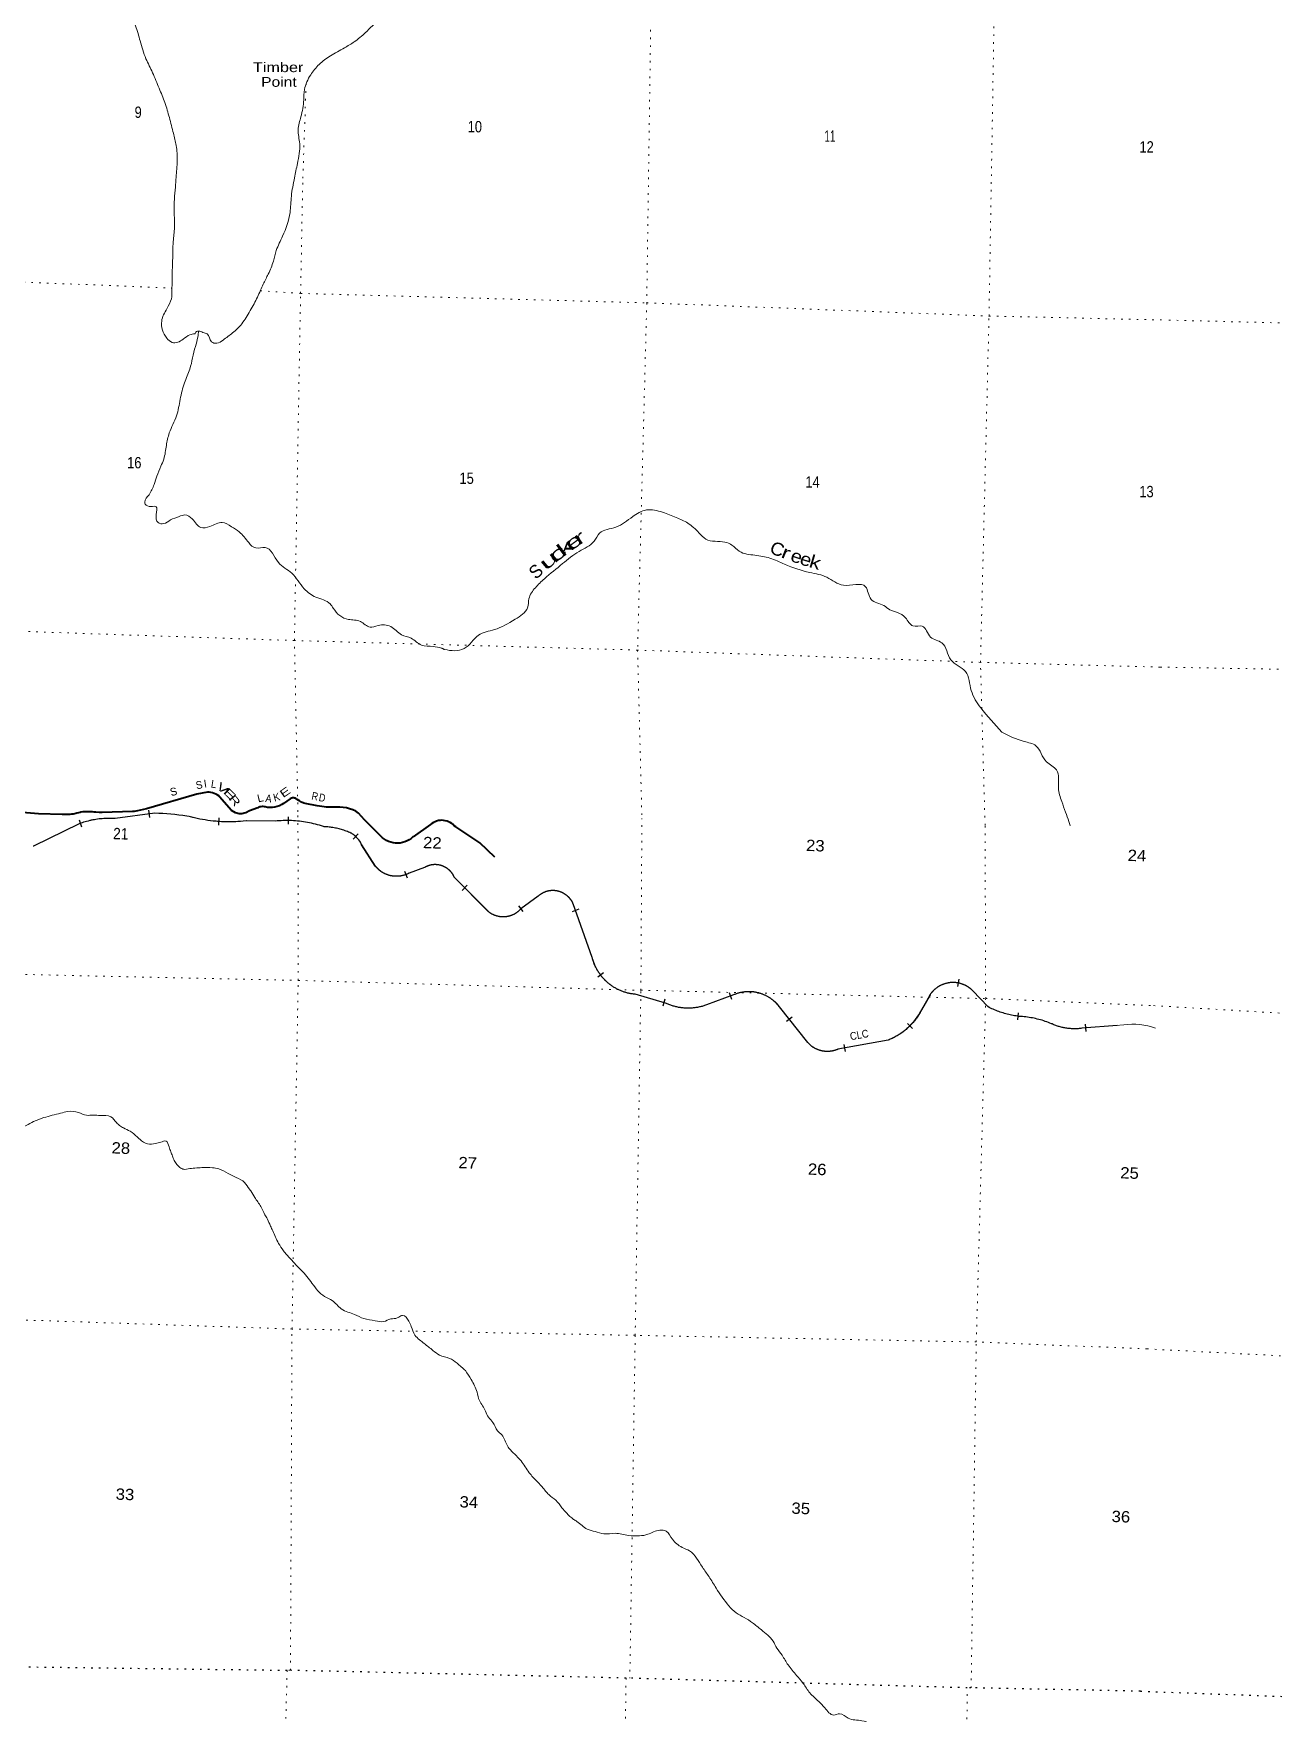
# Model space of a CAD drawing. Header units: feet. Extents: x -509309 to -252658, y -547785 to -360805.
# Drawn here: x -461226 to -442068, y -467175 to -441268 of the extents above; entities that cross this region are included whole.
import ezdxf

# ---------------------------------------------------------------- set-up
doc = ezdxf.new("R2010")
doc.units = ezdxf.units.FT
doc.header["$LTSCALE"] = 80
doc.linetypes.add('DOTTED', pattern=[1.5, 0.3, -1.2])
for name, color, linetype, lineweight in [('26', 7, 'Continuous', 40), ('27', 7, 'Continuous', 13), ('34', 7, 'Continuous', 25), ('39', 7, 'Continuous', 13), ('42', 7, 'Continuous', 13), ('6', 7, 'DOTTED', 25), ('7', 7, 'DOTTED', 13)]:
    doc.layers.add(name, color=color, linetype=linetype, lineweight=lineweight)
doc.layers.add('41', color=7, linetype='Continuous')

msp = doc.modelspace()

# ---------------------------------------------------------------- linework, layer by layer
at = {"layer": '26'}
for points in [[(-458171.59, -453250.55), (-458355.75, -453037.78), (-458370.15, -453025.31), (-458391.73, -453009.77), (-458414.81, -452996.58), (-458439.14, -452985.87), (-458464.46, -452977.76), (-458490.49, -452972.35), (-458516.94, -452969.68), (-458543.53, -452969.8), (-458706.19, -453000.44), (-459485.93, -453224.38)], [(-456214.72, -453289.37), (-456255.78, -453262.81), (-456301.56, -453240.03), (-456349.48, -453222.15), (-456399, -453209.39), (-456449.59, -453201.87), (-456500.68, -453199.68), (-456678.91, -453199.23), (-456705.06, -453197.41), (-456851.38, -453178.14), (-457034.08, -453142.15), (-457055.65, -453135.39), (-457091.42, -453120.81), (-457125.48, -453102.58), (-457132.44, -453097.86), (-457157.89, -453080.59), (-457182.44, -453064.47), (-457190.51, -453061.2), (-457200.07, -453058.44), (-457209.87, -453056.7), (-457219.8, -453055.99), (-457229.75, -453056.33), (-457239.6, -453057.7), (-457249.26, -453060.09), (-457258.62, -453063.49), (-457267.57, -453067.84), (-457370.52, -453143.19), (-457397.17, -453159.46), (-457430.92, -453175.85), (-457466.2, -453188.63), (-457502.62, -453197.65), (-457539.78, -453202.82), (-457577.28, -453204.07), (-457614.71, -453201.39), (-457651.65, -453194.82), (-457665.76, -453191.92), (-457683.19, -453190.03), (-457700.72, -453189.98), (-457718.16, -453191.76), (-457735.32, -453195.35), (-457752, -453200.72), (-457768.04, -453207.8), (-457894.02, -453256.06)], [(-459485.93, -453224.38), (-459622.1, -453252.9), (-459649.56, -453258.64), (-459674.62, -453263.88), (-459699.56, -453264.84), (-460169.04, -453282.93), (-460215.35, -453282.07), (-460266.89, -453276.78), (-460292.67, -453274.13), (-460316.89, -453271.95), (-460350.05, -453268.96), (-460415.02, -453268.72), (-460439.93, -453268.63), (-460465.02, -453271.28), (-460496.71, -453276.96), (-460506.04, -453279.66), (-460530.77, -453286.83), (-460556.04, -453293.24), (-460574.38, -453297.89), (-460617.17, -453304.87), (-460642.25, -453308.96), (-460667.17, -453309.9), (-460783.41, -453314.29), (-461152.03, -453301.49), (-461398.85, -453279.34)], [(-457894.02, -453256.06), (-457951.34, -453284.25), (-457976.43, -453293.64), (-457994.33, -453298.07), (-458013.77, -453300.78), (-458033.38, -453301.43), (-458052.95, -453300.04), (-458072.27, -453296.6), (-458091.12, -453291.16), (-458109.31, -453283.79), (-458171.59, -453250.55)], [(-454112, -453971.05), (-454343, -453750.05), (-454710.4, -453503.97), (-454739.66, -453484.37), (-454760.4, -453463.23), (-454775.5, -453450.93), (-454798.17, -453436.13), (-454822.26, -453423.77), (-454847.51, -453414), (-454873.65, -453406.93), (-454900.38, -453402.62), (-454927.42, -453401.14), (-454954.46, -453402.49), (-454981.22, -453406.65), (-455007.39, -453413.59), (-455032.69, -453423.23), (-455056.85, -453435.46), (-455079.59, -453450.15), (-455100.68, -453467.14), (-455370.4, -453654.66), (-455373.94, -453658.08), (-455401.77, -453681.98), (-455431.94, -453702.84), (-455464.13, -453720.43), (-455497.98, -453734.56), (-455533.13, -453745.07), (-455569.18, -453751.86), (-455605.74, -453754.83), (-455642.41, -453753.97), (-455678.79, -453749.29), (-455714.48, -453740.82), (-455749.09, -453728.67), (-455782.24, -453712.97), (-455813.57, -453693.88), (-455842.74, -453671.63), (-455869.41, -453646.46), (-455893.31, -453618.63), (-456046.53, -453464.78), (-456122.28, -453391.9), (-456214.72, -453289.37)]]:
    msp.add_lwpolyline(points, dxfattribs=at)
at = {"layer": '34', "lineweight": 13}
for p, q in [((-459967.6, -453372.28), (-459356.19, -453290.87)), ((-461225.77, -453796.93), (-460524.77, -453453.55)), ((-457940.48, -453409.77), (-457500.76, -453412.83)), ((-456164.04, -453778), (-455952.79, -454108.53)), ((-455432.37, -454214.76), (-455196.35, -454128.49)), ((-454731.78, -454280.99), (-454223.73, -454794.4)), ((-453710.59, -454765.84), (-453440.52, -454568.29)), ((-452900.53, -454689.25), (-452606.41, -455516.59)), ((-451945.61, -456083.44), (-451474.46, -456220.1)), ((-450846.81, -456247.67), (-450427.64, -456093.4)), ((-447529.75, -456325.45), (-447396.95, -456091.06)), ((-446736.03, -456029.43), (-446501.67, -456274.41)), ((-449719.2, -456278.37), (-449280.77, -456829.55)), ((-445047.34, -456607.48), (-444404.83, -456555.25)), ((-448818.44, -456931.77), (-448040.21, -456789.83))]:
    msp.add_line(p, q, dxfattribs=at)
at = {"layer": '34'}
for p, q in [((-459452.15, -453247.04), (-459437.56, -453356.68)), ((-458365.73, -453365.29), (-458374.01, -453475.59)), ((-457297.96, -453348.03), (-457299.02, -453458.63)), ((-460521.77, -453395.72), (-460484.79, -453499.96)), ((-456220.51, -453610.63), (-456296.85, -453690.67)), ((-455502.82, -454185.17), (-455464.8, -454289.04)), ((-454535.07, -454403.71), (-454613.7, -454481.51)), ((-453742.59, -454719.73), (-453677.28, -454809)), ((-452813.62, -454774), (-452917.84, -454811.05)), ((-452432.32, -455754.48), (-452520.43, -455821.35)), ((-446952.27, -455853.9), (-446972.66, -455962.62)), ((-451488.97, -456160.19), (-451519.78, -456266.42)), ((-450494.43, -456058.19), (-450456.22, -456161.99)), ((-449524.82, -456436.8), (-449611.38, -456505.66)), ((-446034.85, -456368.3), (-446047.88, -456478.14)), ((-447744.98, -456533.05), (-447667.04, -456611.53)), ((-445000.78, -456547.4), (-444991.82, -456657.65)), ((-448723.7, -456857.46), (-448703.86, -456966.27))]:
    msp.add_line(p, q, dxfattribs=at)
for points in [[(-458242.88, -453425.13), (-458284.88, -453424.21), (-458327.16, -453422.47), (-458369.2, -453419.79), (-458411.11, -453416.64), (-458453.31, -453412.68), (-458495.08, -453408.07), (-458536.9, -453402.69), (-458578.7, -453396.33), (-458620.14, -453389.56), (-458661.64, -453382.03), (-458703.12, -453373.49), (-458744.24, -453364.56), (-458785.18, -453354.92), (-458826.05, -453344.3), (-458862.51, -453337.98), (-458923.78, -453328.37), (-458985.43, -453320.19), (-459046.76, -453312.71), (-459108.45, -453306.29), (-459170.54, -453301.28), (-459232.28, -453297), (-459294.05, -453293.78), (-459356.13, -453291.98), (-459967.55, -453373.39), (-459970.8, -453373.23), (-459995.26, -453372.06), (-460019.69, -453371.34), (-460044.24, -453371.11), (-460068.65, -453371.27), (-460093.23, -453371.79), (-460117.62, -453372.85), (-460142.18, -453374.26), (-460166.55, -453376.2), (-460190.95, -453378.45), (-460215.22, -453381.1), (-460239.59, -453384.23), (-460263.78, -453387.9), (-460287.88, -453391.83), (-460312.1, -453396.26), (-460336.04, -453401.02), (-460359.97, -453406.24), (-460383.84, -453412.02), (-460407.48, -453418.03), (-460431.12, -453424.47), (-460454.69, -453431.5), (-460478.04, -453438.74), (-460501.25, -453446.38), (-460524.34, -453454.57), (-461225.28, -453797.92), (-461230.27, -453800.38)], [(-455919.44, -454146.91), (-455924.6, -454141.75), (-455929.66, -454136.58), (-455934.65, -454131.28), (-455939.55, -454125.86), (-455944.35, -454120.41), (-455949.04, -454114.89), (-455953.68, -454109.18), (-456165, -453778.54), (-456167.35, -453773.6), (-456170.62, -453766.99), (-456174.02, -453760.46), (-456177.52, -453754.01), (-456181.13, -453747.59), (-456184.82, -453741.22), (-456188.68, -453734.96), (-456192.61, -453728.73), (-456196.68, -453722.58), (-456200.83, -453716.47), (-456205.11, -453710.5), (-456209.46, -453704.56), (-456213.91, -453698.72), (-456218.51, -453692.95), (-456223.17, -453687.28), (-456227.94, -453681.63), (-456232.8, -453676.14), (-456237.78, -453670.67), (-456242.84, -453665.35), (-456247.99, -453660.07), (-456253.2, -453654.9), (-456258.55, -453649.81), (-456263.97, -453644.85), (-456269.46, -453639.96), (-456275.07, -453635.15), (-456280.72, -453630.46), (-456286.46, -453625.86), (-456292.33, -453621.37), (-456298.21, -453616.99), (-456304.19, -453612.7), (-456310.29, -453608.52), (-456316.4, -453604.43), (-456322.58, -453600.46), (-456327.27, -453597.59), (-456327.33, -453599.36), (-456330.95, -453597.69), (-456348.61, -453589.88), (-456366.5, -453582.37), (-456384.42, -453575.21), (-456402.56, -453568.27), (-456420.71, -453561.75), (-456439.1, -453555.46), (-456457.5, -453549.62), (-456476.03, -453543.98), (-456494.57, -453538.68), (-456513.33, -453533.7), (-456532.13, -453529.17), (-456550.93, -453524.85), (-456569.96, -453520.86), (-456588.9, -453517.21), (-456607.96, -453513.88), (-456627.15, -453510.99), (-456646.25, -453508.34), (-456665.45, -453506), (-456684.81, -453504.11), (-456704.04, -453502.44), (-456723.3, -453501.1), (-456742.84, -453500.2), (-456753.6, -453496.53), (-456783.61, -453486.99), (-456813.78, -453477.81), (-456844.07, -453469.21), (-456874.66, -453461.17), (-456905.2, -453453.67), (-456936.06, -453446.57), (-456966.85, -453440.18), (-456997.96, -453434.2), (-457029, -453428.93), (-457060.2, -453424.04), (-457091.33, -453419.7), (-457122.76, -453415.92), (-457154.14, -453412.87), (-457185.47, -453410.17), (-457217.11, -453408.05), (-457248.51, -453406.45), (-457280.05, -453405.41), (-457311.68, -453405.12), (-457343.11, -453405.15), (-457374.66, -453405.75), (-457406.31, -453407.08), (-457437.77, -453408.76), (-457469.14, -453410.97), (-457500.71, -453413.94), (-457940.41, -453410.88), (-457948.09, -453411.78), (-457990.17, -453415.84), (-458032.05, -453419.2), (-458074.3, -453421.97), (-458116.28, -453423.8), (-458158.6, -453425.04), (-458200.69, -453425.36), (-458242.88, -453425.13)], [(-455056.14, -454085.79), (-455061.82, -454086.28), (-455067.48, -454086.85), (-455073.1, -454087.54), (-455078.73, -454088.3), (-455084.32, -454089.17), (-455089.93, -454090.16), (-455095.48, -454091.22), (-455101.06, -454092.38), (-455106.57, -454093.65), (-455112.1, -454095.01), (-455117.57, -454096.48), (-455123.04, -454098.02), (-455128.46, -454099.65), (-455133.88, -454101.39), (-455139.23, -454103.25), (-455144.55, -454105.17), (-455149.89, -454107.19), (-455155.14, -454109.29), (-455160.37, -454111.48), (-455165.56, -454113.82), (-455170.7, -454116.18), (-455175.81, -454118.65), (-455180.89, -454121.24), (-455185.9, -454123.87), (-455190.86, -454126.59), (-455195.88, -454129.5), (-455431.92, -454215.77), (-455434.59, -454217.18), (-455441.03, -454220.54), (-455447.59, -454223.76), (-455454.15, -454226.83), (-455460.78, -454229.81), (-455467.45, -454232.7), (-455474.21, -454235.46), (-455480.97, -454238.09), (-455487.81, -454240.61), (-455494.66, -454243), (-455501.58, -454245.29), (-455508.52, -454247.44), (-455515.5, -454249.46), (-455522.49, -454251.4), (-455529.57, -454253.17), (-455536.66, -454254.86), (-455543.77, -454256.39), (-455550.89, -454257.83), (-455558.06, -454259.09), (-455565.24, -454260.26), (-455572.4, -454261.31), (-455579.63, -454262.25), (-455586.86, -454263.02), (-455594.13, -454263.68), (-455601.36, -454264.25), (-455608.64, -454264.63), (-455615.9, -454264.91), (-455623.19, -454265.09), (-455630.43, -454265.13), (-455637.74, -454265), (-455645.01, -454264.8), (-455652.26, -454264.42), (-455659.5, -454263.99), (-455666.79, -454263.37), (-455674, -454262.64), (-455681.19, -454261.79), (-455688.44, -454260.82), (-455695.61, -454259.68), (-455702.77, -454258.48), (-455709.91, -454257.1), (-455717.08, -454255.64), (-455724.14, -454254.04), (-455731.21, -454252.28), (-455738.23, -454250.45), (-455745.25, -454248.49), (-455752.2, -454246.37), (-455759.16, -454244.15), (-455766.05, -454241.82), (-455772.9, -454239.36), (-455779.66, -454236.78), (-455786.42, -454234.08), (-455793.15, -454231.3), (-455799.79, -454228.35), (-455806.39, -454225.31), (-455812.95, -454222.13), (-455819.47, -454218.87), (-455825.89, -454215.47), (-455832.26, -454211.99), (-455838.57, -454208.39), (-455844.84, -454204.65), (-455850.99, -454200.84), (-455857.15, -454196.89), (-455863.16, -454192.85), (-455869.17, -454188.7), (-455875.06, -454184.44), (-455880.89, -454180.1), (-455886.63, -454175.68), (-455892.33, -454171.11), (-455897.9, -454166.43), (-455903.39, -454161.71), (-455908.84, -454156.85), (-455914.18, -454151.94), (-455919.44, -454146.91)], [(-454079.3, -454877.33), (-454085.28, -454875.57), (-454091.23, -454873.68), (-454097.16, -454871.72), (-454103.02, -454869.62), (-454108.87, -454867.45), (-454114.66, -454865.17), (-454120.43, -454862.77), (-454126.12, -454860.29), (-454131.83, -454857.71), (-454137.43, -454855.02), (-454143.04, -454852.23), (-454148.55, -454849.35), (-454154.04, -454846.38), (-454159.45, -454843.34), (-454164.84, -454840.16), (-454170.14, -454836.89), (-454175.38, -454833.56), (-454180.61, -454830.1), (-454185.74, -454826.59), (-454190.82, -454822.97), (-454195.83, -454819.23), (-454200.76, -454815.46), (-454205.66, -454811.59), (-454210.47, -454807.59), (-454215.2, -454803.56), (-454219.88, -454799.44), (-454224.49, -454795.2), (-454732.72, -454281.6), (-454732.92, -454281.06), (-454735.24, -454275.89), (-454737.61, -454270.75), (-454740.07, -454265.64), (-454742.67, -454260.57), (-454745.3, -454255.56), (-454748.02, -454250.6), (-454750.87, -454245.67), (-454753.77, -454240.77), (-454756.77, -454235.98), (-454759.86, -454231.22), (-454763.01, -454226.47), (-454766.27, -454221.82), (-454769.59, -454217.25), (-454772.98, -454212.68), (-454776.47, -454208.21), (-454780.02, -454203.8), (-454783.68, -454199.43), (-454787.39, -454195.16), (-454791.16, -454190.91), (-454795.03, -454186.74), (-454798.96, -454182.68), (-454802.97, -454178.66), (-454807.02, -454174.7), (-454811.19, -454170.81), (-454815.38, -454167.01), (-454819.67, -454163.27), (-454824, -454159.62), (-454828.4, -454156.02), (-454832.87, -454152.53), (-454837.39, -454149.12), (-454841.96, -454145.76), (-454846.61, -454142.5), (-454851.31, -454139.3), (-454856.07, -454136.2), (-454860.86, -454133.17), (-454865.73, -454130.25), (-454870.64, -454127.4), (-454875.57, -454124.64), (-454880.58, -454121.96), (-454885.63, -454119.38), (-454890.75, -454116.88), (-454895.87, -454114.44), (-454901.06, -454112.14), (-454906.28, -454109.92), (-454911.54, -454107.76), (-454916.8, -454105.72), (-454922.16, -454103.77), (-454927.53, -454101.9), (-454932.92, -454100.15), (-454938.32, -454098.46), (-454943.8, -454096.88), (-454949.26, -454095.41), (-454954.75, -454094.02), (-454960.29, -454092.72), (-454965.84, -454091.56), (-454971.39, -454090.44), (-454976.98, -454089.46), (-454982.61, -454088.53), (-454988.2, -454087.74), (-454993.84, -454087.05), (-454999.49, -454086.43), (-455005.14, -454085.9), (-455010.79, -454085.52), (-455016.49, -454085.19), (-455022.15, -454084.97), (-455027.83, -454084.87), (-455033.48, -454084.87), (-455039.16, -454084.95), (-455044.83, -454085.11), (-455050.5, -454085.41), (-455056.16, -454085.79)], [(-453263.11, -454488.24), (-453269.01, -454489.12), (-453274.9, -454490.13), (-453280.74, -454491.23), (-453286.6, -454492.43), (-453292.44, -454493.71), (-453298.23, -454495.13), (-453304.01, -454496.63), (-453309.76, -454498.25), (-453315.5, -454499.94), (-453321.18, -454501.76), (-453326.84, -454503.65), (-453332.46, -454505.65), (-453338.06, -454507.76), (-453343.59, -454509.95), (-453349.12, -454512.25), (-453354.58, -454514.64), (-453360.03, -454517.12), (-453365.4, -454519.71), (-453370.75, -454522.39), (-453376.03, -454525.13), (-453381.29, -454528), (-453386.46, -454530.96), (-453391.59, -454533.98), (-453396.7, -454537.13), (-453401.73, -454540.32), (-453406.7, -454543.61), (-453411.61, -454547.04), (-453416.46, -454550.5), (-453421.25, -454554.04), (-453426, -454557.72), (-453430.66, -454561.43), (-453435.26, -454565.22), (-453439.83, -454569.16), (-453709.83, -454766.66), (-453711.24, -454768.29), (-453715.34, -454772.95), (-453719.58, -454777.54), (-453723.86, -454782.1), (-453728.24, -454786.53), (-453732.68, -454790.87), (-453737.2, -454795.2), (-453741.82, -454799.4), (-453746.47, -454803.51), (-453751.21, -454807.6), (-453756.02, -454811.55), (-453760.9, -454815.41), (-453765.86, -454819.23), (-453770.87, -454822.91), (-453775.92, -454826.55), (-453781.08, -454830.1), (-453786.27, -454833.52), (-453791.53, -454836.86), (-453796.83, -454840.13), (-453802.22, -454843.3), (-453807.63, -454846.37), (-453813.14, -454849.35), (-453818.64, -454852.21), (-453824.24, -454855.01), (-453829.86, -454857.69), (-453835.53, -454860.26), (-453841.24, -454862.76), (-453847.01, -454865.13), (-453852.82, -454867.44), (-453858.66, -454869.62), (-453864.53, -454871.72), (-453870.45, -454873.66), (-453876.39, -454875.55), (-453882.35, -454877.32), (-453888.36, -454879), (-453894.4, -454880.54), (-453900.49, -454882), (-453906.56, -454883.37), (-453912.69, -454884.6), (-453918.8, -454885.72), (-453924.96, -454886.77), (-453931.1, -454887.69), (-453937.31, -454888.49), (-453943.51, -454889.21), (-453949.71, -454889.78), (-453955.91, -454890.3), (-453962.16, -454890.67), (-453968.37, -454890.94), (-453974.57, -454891.1), (-453980.85, -454891.18), (-453987.06, -454891.09), (-453993.29, -454890.95), (-453999.52, -454890.66), (-454005.77, -454890.3), (-454011.96, -454889.81), (-454018.17, -454889.2), (-454024.36, -454888.51), (-454030.56, -454887.7), (-454036.71, -454886.76), (-454042.88, -454885.74), (-454049.01, -454884.61), (-454055.13, -454883.36), (-454061.19, -454882.01), (-454067.26, -454880.55), (-454073.3, -454879.02), (-454079.3, -454877.33)], [(-452471.36, -455797.67), (-452479.27, -455787.24), (-452487.05, -455776.72), (-452494.63, -455766.07), (-452502.02, -455755.22), (-452509.2, -455744.31), (-452516.26, -455733.23), (-452523.04, -455722.06), (-452529.7, -455710.72), (-452536.08, -455699.31), (-452542.32, -455687.78), (-452548.35, -455676.2), (-452554.2, -455664.42), (-452559.74, -455652.58), (-452565.15, -455640.69), (-452570.38, -455628.61), (-452575.37, -455616.55), (-452580.15, -455604.36), (-452584.67, -455592.02), (-452589.02, -455579.71), (-452593.17, -455567.29), (-452597.05, -455554.71), (-452600.76, -455542.19), (-452604.25, -455529.6), (-452607.46, -455516.91), (-452901.55, -454689.66), (-452902.6, -454687.29), (-452905.09, -454681.83), (-452907.68, -454676.46), (-452910.35, -454671.11), (-452913.09, -454665.83), (-452915.95, -454660.57), (-452918.93, -454655.4), (-452921.95, -454650.27), (-452925.09, -454645.16), (-452928.29, -454640.13), (-452931.58, -454635.16), (-452935, -454630.25), (-452938.46, -454625.4), (-452942.01, -454620.6), (-452945.69, -454615.86), (-452949.4, -454611.2), (-452953.18, -454606.6), (-452957.08, -454602.07), (-452961.05, -454597.58), (-452965.09, -454593.21), (-452969.21, -454588.9), (-452973.4, -454584.61), (-452977.68, -454580.44), (-452982, -454576.36), (-452986.41, -454572.3), (-452990.89, -454568.36), (-452995.43, -454564.51), (-453000.06, -454560.7), (-453004.74, -454557.01), (-453009.47, -454553.36), (-453014.29, -454549.82), (-453019.14, -454546.38), (-453024.08, -454543.01), (-453029.04, -454539.72), (-453034.11, -454536.51), (-453039.18, -454533.4), (-453044.36, -454530.38), (-453049.55, -454527.45), (-453054.8, -454524.6), (-453060.09, -454521.86), (-453065.45, -454519.21), (-453070.82, -454516.64), (-453076.28, -454514.18), (-453081.76, -454511.8), (-453087.29, -454509.53), (-453092.84, -454507.33), (-453098.44, -454505.28), (-453104.07, -454503.29), (-453109.72, -454501.4), (-453115.41, -454499.61), (-453121.14, -454497.93), (-453126.93, -454496.35), (-453132.69, -454494.84), (-453138.52, -454493.47), (-453144.34, -454492.2), (-453150.21, -454490.99), (-453156.04, -454489.92), (-453161.97, -454488.96), (-453167.88, -454488.07), (-453173.79, -454487.33), (-453179.71, -454486.64), (-453185.68, -454486.08), (-453191.62, -454485.63), (-453197.56, -454485.27), (-453203.55, -454485), (-453209.51, -454484.89), (-453215.47, -454484.83), (-453221.44, -454484.9), (-453227.45, -454485.05), (-453233.37, -454485.32), (-453239.35, -454485.71), (-453245.29, -454486.18), (-453251.25, -454486.75), (-453257.16, -454487.46), (-453263.11, -454488.24)], [(-450389.12, -456079.12), (-450398.76, -456082.74), (-450408.31, -456086.45), (-450417.77, -456090.31), (-450427.23, -456094.43), (-450846.43, -456248.71), (-450859.52, -456253.46), (-450872.75, -456258.03), (-450886.19, -456262.41), (-450899.61, -456266.44), (-450913.08, -456270.36), (-450926.67, -456273.96), (-450940.36, -456277.42), (-450953.99, -456280.55), (-450967.77, -456283.43), (-450981.54, -456286.14), (-450995.4, -456288.63), (-451009.26, -456290.75), (-451023.24, -456292.74), (-451037.18, -456294.47), (-451051.16, -456295.92), (-451065.12, -456297.11), (-451079.14, -456298.09), (-451093.18, -456298.88), (-451107.22, -456299.32), (-451121.26, -456299.59), (-451135.33, -456299.55), (-451149.42, -456299.34), (-451163.44, -456298.81), (-451177.46, -456298.1), (-451191.45, -456297.13), (-451205.49, -456295.88), (-451219.42, -456294.41), (-451233.42, -456292.72), (-451247.29, -456290.74), (-451261.24, -456288.55), (-451275.04, -456286.07), (-451288.84, -456283.4), (-451302.54, -456280.52), (-451316.29, -456277.35), (-451329.89, -456273.89), (-451343.43, -456270.29), (-451357.01, -456266.4), (-451370.4, -456262.32), (-451383.78, -456257.99), (-451397.08, -456253.34), (-451410.24, -456248.58), (-451423.38, -456243.56), (-451436.44, -456238.22), (-451449.36, -456232.76), (-451462.18, -456227.1), (-451474.84, -456221.14), (-451945.82, -456084.53), (-451946.01, -456084.51), (-451958.98, -456083.23), (-451972.03, -456081.74), (-451984.99, -456079.98), (-451997.92, -456078), (-452010.82, -456075.85), (-452023.72, -456073.39), (-452036.59, -456070.77), (-452049.35, -456067.9), (-452062.08, -456064.85), (-452074.74, -456061.49), (-452087.37, -456057.95), (-452099.88, -456054.24), (-452112.38, -456050.28), (-452124.78, -456046.08), (-452137.16, -456041.64), (-452149.42, -456037.09), (-452161.6, -456032.2), (-452173.67, -456027.15), (-452185.7, -456021.93), (-452197.56, -456016.5), (-452209.41, -456010.77), (-452221.14, -456004.92), (-452232.69, -455998.82), (-452244.2, -455992.61), (-452255.63, -455986.08), (-452266.85, -455979.42), (-452277.98, -455972.58), (-452289.08, -455965.5), (-452299.92, -455958.21), (-452310.72, -455950.82), (-452321.34, -455943.15), (-452331.93, -455935.33), (-452342.25, -455927.37), (-452352.47, -455919.15), (-452362.56, -455910.82), (-452372.56, -455902.3), (-452382.28, -455893.57), (-452391.98, -455884.68), (-452401.47, -455875.65), (-452410.79, -455866.44), (-452419.9, -455857.09), (-452428.89, -455847.57), (-452437.76, -455837.92), (-452446.39, -455828.06), (-452454.88, -455818.1), (-452463.18, -455807.94), (-452471.36, -455797.67)], [(-446377.96, -456334.12), (-446399.02, -456325.32), (-446420.01, -456316.1), (-446440.86, -456306.35), (-446461.47, -456296.43), (-446481.9, -456286.17), (-446502.34, -456275.3), (-446736.81, -456030.2), (-446739.14, -456027.88), (-446744.45, -456022.66), (-446749.9, -456017.49), (-446755.37, -456012.46), (-446760.95, -456007.52), (-446766.68, -456002.69), (-446772.41, -455997.95), (-446778.25, -455993.3), (-446784.22, -455988.76), (-446790.2, -455984.32), (-446796.25, -455979.99), (-446802.44, -455975.78), (-446808.66, -455971.63), (-446814.95, -455967.65), (-446821.32, -455963.78), (-446827.78, -455959.96), (-446834.28, -455956.3), (-446840.82, -455952.77), (-446847.45, -455949.28), (-446854.13, -455945.96), (-446860.86, -455942.78), (-446867.68, -455939.68), (-446874.52, -455936.73), (-446881.4, -455933.85), (-446888.37, -455931.11), (-446895.34, -455928.54), (-446902.39, -455926.06), (-446909.44, -455923.68), (-446916.61, -455921.44), (-446923.74, -455919.32), (-446930.96, -455917.34), (-446938.16, -455915.48), (-446945.44, -455913.73), (-446952.71, -455912.13), (-446960.02, -455910.66), (-446967.35, -455909.29), (-446974.74, -455908.08), (-446982.13, -455906.96), (-446989.53, -455906.01), (-446996.94, -455905.14), (-447004.37, -455904.47), (-447011.82, -455903.89), (-447019.24, -455903.42), (-447026.7, -455903.09), (-447034.16, -455902.92), (-447041.66, -455902.88), (-447049.11, -455902.91), (-447056.57, -455903.13), (-447064.03, -455903.48), (-447071.49, -455903.92), (-447078.9, -455904.51), (-447086.36, -455905.26), (-447093.78, -455906.09), (-447101.16, -455907.09), (-447108.53, -455908.17), (-447115.92, -455909.43), (-447123.23, -455910.79), (-447130.53, -455912.28), (-447137.86, -455913.9), (-447145.09, -455915.67), (-447152.31, -455917.52), (-447159.49, -455919.53), (-447166.69, -455921.65), (-447173.76, -455923.89), (-447180.85, -455926.29), (-447187.88, -455928.78), (-447194.89, -455931.38), (-447201.81, -455934.14), (-447208.74, -455937.01), (-447215.58, -455939.98), (-447222.37, -455943.09), (-447229.07, -455946.31), (-447235.76, -455949.65), (-447242.39, -455953.07), (-447248.93, -455956.66), (-447255.42, -455960.33), (-447261.86, -455964.14), (-447268.24, -455968.04), (-447274.51, -455972.07), (-447280.74, -455976.18), (-447286.87, -455980.4), (-447292.96, -455984.75), (-447298.93, -455989.19), (-447304.88, -455993.74), (-447310.69, -455998.39), (-447316.48, -456003.16), (-447322.12, -456008.01), (-447327.72, -456012.96), (-447333.22, -456017.98), (-447338.64, -456023.13), (-447343.94, -456028.39), (-447349.15, -456033.69), (-447354.31, -456039.14)], [(-449134.28, -456935.73), (-449140.74, -456932.96), (-449147.18, -456930.11), (-449153.53, -456927.11), (-449159.85, -456924.03), (-449166.1, -456920.84), (-449172.3, -456917.51), (-449178.42, -456914.1), (-449184.53, -456910.58), (-449190.52, -456906.95), (-449196.51, -456903.21), (-449202.37, -456899.36), (-449208.2, -456895.43), (-449213.93, -456891.42), (-449219.64, -456887.27), (-449225.22, -456883.01), (-449230.74, -456878.7), (-449236.23, -456874.24), (-449241.59, -456869.74), (-449246.9, -456865.13), (-449252.1, -456860.37), (-449257.22, -456855.6), (-449262.28, -456850.73), (-449267.24, -456845.7), (-449272.11, -456840.66), (-449276.9, -456835.54), (-449281.61, -456830.26), (-449720.06, -456279.05), (-449726.06, -456271.2), (-449732.44, -456263.16), (-449738.9, -456255.23), (-449745.57, -456247.39), (-449752.3, -456239.72), (-449759.25, -456232.13), (-449766.26, -456224.7), (-449773.43, -456217.34), (-449780.72, -456210.16), (-449788.14, -456203.11), (-449795.64, -456196.15), (-449803.34, -456189.34), (-449811.11, -456182.64), (-449819.01, -456176.11), (-449826.98, -456169.68), (-449835.13, -456163.46), (-449843.36, -456157.34), (-449851.65, -456151.37), (-449860.07, -456145.54), (-449868.61, -456139.87), (-449877.29, -456134.33), (-449885.97, -456128.93), (-449894.82, -456123.72), (-449903.73, -456118.67), (-449912.73, -456113.71), (-449921.76, -456108.97), (-449930.97, -456104.38), (-449940.2, -456099.93), (-449949.52, -456095.7), (-449958.87, -456091.55), (-449968.38, -456087.6), (-449977.87, -456083.84), (-449987.44, -456080.23), (-449997.12, -456076.74), (-450006.83, -456073.52), (-450016.57, -456070.38), (-450026.39, -456067.47), (-450036.3, -456064.66), (-450046.17, -456062.09), (-450056.16, -456059.7), (-450066.15, -456057.43), (-450076.19, -456055.32), (-450086.25, -456053.48), (-450096.4, -456051.74), (-450106.52, -456050.18), (-450116.68, -456048.83), (-450126.83, -456047.67), (-450137.04, -456046.66), (-450147.25, -456045.77), (-450157.47, -456045.16), (-450167.71, -456044.67), (-450177.97, -456044.39), (-450188.25, -456044.26), (-450198.48, -456044.34), (-450208.71, -456044.57), (-450218.93, -456044.98), (-450229.19, -456045.59), (-450239.37, -456046.37), (-450249.62, -456047.31), (-450259.77, -456048.46), (-450269.98, -456049.76), (-450280.1, -456051.28), (-450290.22, -456052.93), (-450300.27, -456054.74), (-450310.36, -456056.76), (-450320.35, -456058.99), (-450330.29, -456061.33), (-450340.27, -456063.88), (-450350.13, -456066.57), (-450359.96, -456069.44), (-450369.76, -456072.55), (-450379.45, -456075.75), (-450389.14, -456079.13)], [(-447354.31, -456039.14), (-447359.35, -456044.61), (-447364.29, -456050.2), (-447369.12, -456055.92), (-447373.86, -456061.66), (-447378.51, -456067.49), (-447383.05, -456073.46), (-447387.49, -456079.44), (-447391.81, -456085.49), (-447396.01, -456091.65), (-447528.78, -456325.98), (-447533.74, -456335.69), (-447541.75, -456350.63), (-447549.98, -456365.56), (-447558.43, -456380.17), (-447567.23, -456394.69), (-447576.19, -456409.07), (-447585.41, -456423.35), (-447594.94, -456437.33), (-447604.69, -456451.29), (-447614.64, -456465.03), (-447624.88, -456478.56), (-447635.32, -456491.85), (-447646, -456505.03), (-447656.85, -456518.07), (-447668.02, -456530.82), (-447679.35, -456543.42), (-447690.98, -456555.82), (-447702.76, -456568.08), (-447714.77, -456580.01), (-447726.95, -456591.79), (-447739.32, -456603.34), (-447751.98, -456614.69), (-447764.75, -456625.77), (-447777.77, -456636.73), (-447790.93, -456647.35), (-447804.35, -456657.84), (-447817.9, -456667.97), (-447831.61, -456677.96), (-447845.44, -456687.68), (-447859.56, -456697.2), (-447873.81, -456706.35), (-447888.13, -456715.33), (-447902.75, -456724.11), (-447917.37, -456732.57), (-447932.2, -456740.81), (-447947.26, -456748.72), (-447962.29, -456756.41), (-447977.53, -456763.86), (-447993.01, -456770.99), (-448008.45, -456777.9), (-448024.01, -456784.54), (-448039.9, -456790.9), (-448818.11, -456932.83), (-448819.61, -456933.5), (-448826.12, -456936.23), (-448832.61, -456938.85), (-448839.19, -456941.38), (-448845.79, -456943.75), (-448852.44, -456946.02), (-448859.11, -456948.19), (-448865.85, -456950.23), (-448872.62, -456952.17), (-448879.41, -456953.97), (-448886.22, -456955.68), (-448893.08, -456957.22), (-448899.96, -456958.66), (-448906.83, -456960.01), (-448913.76, -456961.22), (-448920.7, -456962.3), (-448927.69, -456963.26), (-448934.65, -456964.14), (-448941.65, -456964.84), (-448948.65, -456965.42), (-448955.67, -456965.92), (-448962.66, -456966.28), (-448969.72, -456966.49), (-448976.75, -456966.63), (-448983.76, -456966.58), (-448990.76, -456966.48), (-448997.83, -456966.21), (-449004.82, -456965.83), (-449011.81, -456965.33), (-449018.84, -456964.72), (-449025.81, -456963.94), (-449032.78, -456963.11), (-449039.74, -456962.1), (-449046.71, -456961), (-449053.6, -456959.78), (-449060.5, -456958.39), (-449067.36, -456956.94), (-449074.23, -456955.36), (-449081.02, -456953.63), (-449087.84, -456951.81), (-449094.6, -456949.87), (-449101.31, -456947.79), (-449107.97, -456945.6), (-449114.61, -456943.3), (-449121.22, -456940.92), (-449127.77, -456938.37), (-449134.28, -456935.73)], [(-444507.17, -456564.68), (-445047.21, -456608.58), (-445052.78, -456609.38), (-445067.34, -456611.2), (-445081.88, -456612.74), (-445096.5, -456614.07), (-445111.13, -456615.21), (-445125.78, -456615.98), (-445140.43, -456616.55), (-445155.13, -456616.83), (-445169.85, -456616.93), (-445184.49, -456616.67), (-445199.15, -456616.23), (-445213.78, -456615.53), (-445228.46, -456614.53), (-445243.03, -456613.3), (-445257.69, -456611.85), (-445272.21, -456610.09), (-445286.82, -456608.1), (-445301.27, -456605.81), (-445315.75, -456603.34), (-445330.12, -456600.62), (-445344.54, -456597.62), (-445358.82, -456594.31), (-445373.03, -456590.84), (-445387.28, -456587.08), (-445401.36, -456583.11), (-445415.42, -456578.88), (-445429.41, -456574.32), (-445443.26, -456569.63), (-445457.08, -456564.69), (-445470.83, -456559.4), (-445484.44, -456553.98), (-445497.94, -456548.35), (-445511.37, -456542.37), (-445522.11, -456537.86), (-445545.95, -456528.09), (-445569.83, -456518.9), (-445594.02, -456510), (-445618.26, -456501.68), (-445642.66, -456493.63), (-445667.08, -456486.04), (-445691.83, -456478.86), (-445716.61, -456472.28), (-445741.42, -456465.98), (-445766.54, -456460.11), (-445791.55, -456454.69), (-445816.73, -456449.7), (-445842.09, -456445.28), (-445867.33, -456441.17), (-445892.74, -456437.5), (-445918.33, -456434.39), (-445943.81, -456431.59), (-445969.29, -456429.23), (-445994.99, -456427.45), (-446001.03, -456426.88), (-446023.81, -456424.6), (-446046.53, -456421.91), (-446069.29, -456418.73), (-446091.85, -456415.22), (-446114.53, -456411.36), (-446136.96, -456407.02), (-446159.5, -456402.34), (-446181.78, -456397.2), (-446204.06, -456391.75), (-446226.14, -456385.96), (-446248.29, -456379.7), (-446270.16, -456372.97), (-446291.93, -456366.02), (-446313.73, -456358.6), (-446335.24, -456350.89), (-446356.67, -456342.77), (-446377.96, -456334.12)]]:
    msp.add_lwpolyline(points, dxfattribs=at)
at = {"layer": '34', "lineweight": 13}
for centre, radius, start, end in [((-460047.59, -454774.46), 1404.46, 86.73511, 109.8624), ((-459439.17, -456844.41), 3554.51, 80.06354, 88.66226), ((-458205.23, -451009.51), 2414.81, 255.1082, 276.29426), ((-457321.61, -455212.74), 1808.8, 71.3319, 95.68404), ((-456787.62, -454608.04), 1109.86, 65.55711, 87.67711), ((-456546.9, -453957.75), 422.95, 25.15001, 58.88134), ((-455628.63, -453848.36), 415.65, 218.74985, 298.17627), ((-455031.45, -454410.01), 326.26, 23.29382, 120.36024), ((-453214.92, -454826.94), 343.22, 23.65216, 131.09569), ((-453980.86, -454533.92), 356.13, 227.00351, 319.36779), ((-451878.81, -455336.98), 749.44, 193.86625, 264.88619), ((-447041.29, -456330.52), 428.76, 44.6063, 146.04842), ((-451128.15, -455494.4), 804.09, 244.48926, 290.48047), ((-450189.77, -456631.49), 588.33, 36.88524, 113.84885), ((-448395.48, -455886.56), 970.62, 291.47049, 333.11687), ((-445879.22, -455119.42), 1312.04, 241.67862, 264.94114), ((-446088.36, -457895.37), 1472, 66.9043, 86.36023), ((-445165.28, -455776.1), 839.7, 245.69178, 278.07429), ((-444266.44, -457582.22), 1036.25, 70.38686, 97.67488), ((-448979.59, -456563.96), 401.56, 221.40573, 293.65952)]:
    msp.add_arc(centre, radius, start, end, dxfattribs=at)
at = {"layer": '39'}
for points in [[(-443579.79, -434782.68), (-443682.09, -434789.77), (-443799.17, -434875.03), (-443894.05, -434944.43), (-444031.5, -435063.63), (-444110.99, -435201.43), (-444218.44, -435326.93), (-444290.52, -435318.24), (-444401.41, -435385.49), (-444472.05, -435435.03), (-444612.29, -435427.72), (-444676.47, -435431.15), (-444747.59, -435530.88), (-444695.97, -435583.56), (-444814.75, -435636.68), (-444913.85, -435728.12), (-444968.35, -435767.78), (-445083.06, -435814.91), (-445195.6, -435843.99), (-445278.35, -435903.46), (-445391.79, -436026.9), (-445376.47, -436101.33), (-445226.83, -436174.98), (-445195.84, -436287.69), (-445152.55, -436372.41), (-445052.91, -436224.76), (-444994.19, -436163.06), (-444865.27, -436097.99), (-444730.42, -436041), (-444613.49, -435971.8), (-444458.91, -435947.12), (-444455.71, -436031.47), (-444569.35, -436176.99), (-444560.35, -436283.48), (-444589.22, -436367.54), (-444662.28, -436461.23), (-444665.53, -436591.71), (-444676.59, -436700.02), (-444735.72, -436803.88), (-444810.59, -436877.48), (-444858.12, -437025.61), (-444935.17, -437117.26), (-445039.95, -437174.52), (-445170.6, -437211.47), (-445339.74, -437290.23), (-445464.38, -437327.23), (-445582.75, -437338.19), (-445705.56, -437393.28), (-445904.58, -437453.7), (-446006.79, -437450.75), (-446103.17, -437467.94), (-446306.25, -437532.33), (-446475.25, -437597.03), (-446734.97, -437715.11), (-446968.9, -437861.54), (-447063.37, -437888.78), (-447165.81, -437909.93), (-447330.34, -437926.49), (-447473.11, -437973.36), (-447615.81, -438012.21), (-447749.93, -437992.91), (-448021, -438040.61), (-448251.79, -438068.61), (-448476.53, -438092.65), (-448658.87, -438084.96), (-448991.31, -438051.79), (-449191.6, -438033.89), (-449411.92, -438015.81), (-449780.61, -438000.38), (-450070.92, -437963.59), (-450293.31, -437951.51), (-450642.32, -437974.41), (-450977.69, -438037.59), (-451211.04, -438123.79), (-451564.56, -438198.85), (-451884.61, -438336.45), (-452165.12, -438532.64), (-452318.68, -438659.73), (-452496.43, -438800.65), (-452750.88, -438997.08), (-452904.31, -439110.11), (-453043.54, -439205.2), (-453375.95, -439378.83), (-453511.03, -439459.91), (-453741.36, -439648.53), (-453952.72, -439740.95), (-454102.47, -439888.15), (-454244.16, -440031.41), (-454475.8, -440147.74), (-454617.51, -440293), (-454827.61, -440463.73), (-455116.03, -440647.81), (-455406.12, -440797.73), (-455885.58, -441046.31), (-456108.08, -441255.08), (-456277.8, -441394.06), (-456429.03, -441487.03)], [(-458738.4, -445896.87), (-458814.74, -445914.24), (-458919.61, -445979.53), (-459002.27, -446028.96), (-459088.47, -446030.18), (-459170.02, -445963.18), (-459236.99, -445840.09), (-459249.7, -445701.45), (-459169.7, -445511.45), (-459100.07, -445357.49), (-459090.82, -445229.08), (-459089.23, -445062.46), (-459082.91, -444821.59), (-459077.04, -444626.9), (-459071.57, -444474.36), (-459051.46, -444257.71), (-459057.15, -444014.73), (-459053.3, -443822.02), (-459037.5, -443637.46), (-459028, -443482.95), (-459009.54, -443230.15), (-459025.32, -442993.1), (-459067.62, -442805.99), (-459131.46, -442564.48), (-459199.4, -442332.97), (-459289.49, -442111.3), (-459389.43, -441871.46), (-459491.6, -441655.7), (-459581.19, -441381.83), (-459655.14, -441150.27), (-459798.75, -440865.86), (-459885.1, -440672.33), (-459950.09, -440551.27), (-459991.2, -440448.5), (-459994.48, -440372.18), (-459959.02, -440227.95), (-459933.01, -440023.4), (-459935.08, -439820.61), (-459911.45, -439656.19), (-459871.98, -439512), (-459836.74, -439389.85), (-459783.18, -439239.76), (-459655.77, -439122.48), (-459552.51, -439015.01), (-459509.03, -438870.85), (-459591.99, -438741.6), (-459685.71, -438690.54), (-459797.21, -438611.22), (-459864.82, -438554.39), (-459994.07, -438444.78), (-460150.62, -438465.43), (-460220.98, -438486.87), (-460308.19, -438592.48), (-460455.13, -438655.38), (-460614.82, -438794.46), (-460682.56, -438960.47), (-460796.36, -439122.05), (-460915.16, -439177.18), (-461010.69, -439106.03), (-461063.66, -438985.09), (-461184.77, -438863.51), (-461336.82, -438832), (-461394.79, -438815.41), (-461504.8, -438790.31), (-461590.6, -438749.37), (-461596.15, -438701.13), (-461495.76, -438683.98), (-461373.75, -438711.2), (-461253.79, -438744.43), (-461138.06, -438799.7), (-461046.26, -438842.7), (-460942.76, -438919.94), (-460884.46, -438902.41), (-460798.72, -438740.57), (-460733.83, -438662.86), (-460644.7, -438565.3), (-460563.66, -438475.7), (-460500.14, -438331.73), (-460390.84, -438222.3), (-460284.24, -438185.14), (-460185.8, -438161.95), (-460023.39, -438157.41), (-459850.76, -438132.9), (-459761.68, -438041.36), (-459772.61, -437926.82), (-459799.21, -437773.99), (-459780.19, -437671.77), (-459711.2, -437584.06), (-459583.73, -437669.56), (-459541.13, -437826.55), (-459546.04, -437920.87), (-459549.47, -438069.4), (-459524.24, -438155.97), (-459432.63, -438219.05), (-459298.19, -438204.22), (-459111.64, -438191.87), (-459011.39, -438188.78)], [(-456429.03, -441487.03), (-456646.71, -441611.52), (-456820.38, -441744.45), (-456950.19, -441903.87), (-457046.59, -442131.87), (-457058.13, -442290.37), (-457100.72, -442550.98), (-457144.71, -442749.34), (-457120.73, -442966.39), (-457155.72, -443271.25), (-457199.95, -443493.7), (-457248.76, -443776.33), (-457269.22, -444029.12), (-457384.95, -444391.45), (-457481.29, -444613.42), (-457526.94, -444775.63), (-457605.05, -444977.69), (-457684.72, -445133.56), (-457725.71, -445227.55), (-457823.92, -445435.45), (-457948.2, -445645.12), (-458013.29, -445742.9), (-458156.96, -445884.13), (-458302.35, -445995.23), (-458401.05, -446044.52), (-458479.01, -446021.72), (-458548.01, -445900.62), (-458613.92, -445875.92), (-458677.87, -445855.26), (-458679.11, -445855.46)], [(-458680.07, -445853.88), (-458692.05, -445947.66), (-458730.18, -446091.72), (-458772.8, -446269.86), (-458815.33, -446441.98), (-458896.54, -446653.73), (-458964.3, -446907.83), (-459020.02, -447162.1), (-459132.09, -447427.65), (-459176.91, -447619.82), (-459218, -447832.12), (-459261.67, -447941.97), (-459321.98, -448093.76), (-459367.91, -448221.65), (-459444.35, -448379.24), (-459510.21, -448496.82), (-459504.58, -448525.01), (-459412.77, -448560.41), (-459334.58, -448565.5), (-459334.26, -448685.99), (-459305.87, -448808.88), (-459215.81, -448826.18), (-459114.69, -448769.34), (-458979.51, -448716.97), (-458892.85, -448690.05), (-458777.36, -448753.89), (-458646.77, -448886.21), (-458506.08, -448870.07), (-458316.59, -448808.41), (-458173.01, -448872.64), (-458051.72, -448952.62), (-457907.57, -449119.27), (-457798.34, -449201.09), (-457653.75, -449193.04), (-457448.27, -449422.78), (-457243.92, -449590.26), (-457050.62, -449829.88), (-456869.84, -449960.88), (-456650.55, -450064.3), (-456603.3, -450129.21), (-456500.57, -450245.09), (-456368.94, -450303.12), (-456184.79, -450335.77), (-456035.47, -450420.16), (-455910.75, -450397.77), (-455716.31, -450412.49), (-455549.52, -450539.29), (-455401.79, -450593.53), (-455242.71, -450698.13), (-455062.4, -450718.68), (-454931.68, -450747.05)], [(-458677.87, -445855.26), (-458714.69, -445864.06), (-458730.4, -445885.01), (-458738.4, -445896.87)], [(-454885.36, -450767.81), (-454730.24, -450785.49), (-454583.3, -450753.37), (-454363.71, -450547.54), (-454115.68, -450460.58), (-453796.4, -450300.3), (-453605.29, -450122.19), (-453583.29, -449983.93), (-453484.61, -449814.59), (-453346.23, -449675.92), (-453064.05, -449442.83), (-452808.58, -449253.56), (-452579.66, -449098.06), (-452493.63, -448972.72), (-452243.51, -448879.77), (-451982.38, -448716.68), (-451772.27, -448615.14), (-451521.94, -448650.71), (-451310.34, -448729.92), (-451132.99, -448818.71), (-450960.49, -448967.67), (-450853.5, -449065.53), (-450559.17, -449111.75), (-450451.42, -449155.4), (-450338.38, -449251.33), (-450096.43, -449312.89), (-449866.3, -449358.23), (-449640.86, -449451.69), (-449251.35, -449579.54), (-448985.5, -449653.47), (-448732.36, -449775.43), (-448391.55, -449798.18), (-448305.99, -449994.15), (-448108.66, -450089.24), (-448015.26, -450154.78), (-447899.46, -450196.53), (-447774.19, -450278.58), (-447659.53, -450402.65), (-447515.14, -450408.65), (-447387.03, -450575.08), (-447213.69, -450663.81), (-447072.86, -450924.8), (-446850.62, -451104.57), (-446760.45, -451401), (-446613.65, -451666.09), (-446287.83, -452044.08)], [(-454931.68, -450747.05), (-454920.85, -450750.05), (-454906.97, -450756.99), (-454895.41, -450762.77), (-454885.36, -450767.81)], [(-446287.83, -452044.08), (-445944.66, -452185.35), (-445762.99, -452252.1), (-445599.89, -452499.34), (-445443.1, -452623.99), (-445414.9, -452903.51), (-445363.61, -453111.06), (-445305.69, -453274.51), (-445253.51, -453417.81), (-445234.38, -453484.34)], [(-463911.94, -459736.59), (-463742.59, -459718.31), (-463533.34, -459707.42), (-463399.82, -459679.88), (-463312.36, -459648.75), (-463256.28, -459596.46), (-463115.84, -459486.83), (-463069.09, -459414.14), (-463016.77, -459297.47), (-462985.59, -459153.96), (-462978.79, -459132.11), (-462954.39, -459066.69), (-462960.14, -459002.23), (-462922.73, -458852.92), (-462847.35, -458708.93), (-462742.59, -458586.03), (-462534.18, -458428.53), (-462264.61, -458415.7), (-462116.31, -458424.81), (-461949.26, -458414.48), (-461840.89, -458359.97), (-461589.06, -458224.05), (-461497.23, -458183.03), (-461474.81, -458173.76), (-461339.94, -458108.11), (-461225.27, -458045.79), (-461066.54, -457986.98), (-460809.02, -457917.52), (-460699.71, -457893.16), (-460533.5, -457906.9), (-460408.55, -457951.35), (-460301.95, -457946.98), (-460195.78, -457954.64), (-460031.79, -457974.33), (-459946.58, -458063.6), (-459897.99, -458109.44), (-459841.02, -458145.53), (-459736.41, -458197.32), (-459627.05, -458285.41), (-459586.13, -458320.95), (-459466.11, -458391.33), (-459343.39, -458385.51), (-459262.38, -458366.2), (-459181.43, -458348.9), (-459134.33, -458436.86), (-459108.87, -458512.03), (-459083.12, -458579.18), (-459055.44, -458648.4), (-459015.45, -458710.01), (-458953.17, -458766.36), (-458891.55, -458784.54), (-458843.13, -458778.18), (-458629.51, -458757.4), (-458466.89, -458758.97), (-458369.09, -458776.38), (-458222.99, -458847.66), (-458098.74, -458912.17), (-457970.84, -458986.84), (-457896.15, -459089.8), (-457875.01, -459116.63), (-457812.28, -459217.18), (-457720.89, -459358.87), (-457657.01, -459483.54), (-457619.23, -459551.11), (-457570.83, -459659.19), (-457535.27, -459732.7), (-457494.47, -459828.47), (-457445.72, -459926.53), (-457371.38, -460039.52), (-457263.3, -460163.71), (-457178.23, -460256.99), (-457096.82, -460340.1), (-457009.81, -460435.46), (-456931.11, -460538.56), (-456840.87, -460656.11), (-456737.53, -460743.99), (-456619.23, -460806.29), (-456479.2, -460935.59), (-456376.52, -460985.3), (-456273.35, -461020.97), (-456131.05, -461086.1), (-455955.45, -461118.23), (-455821.41, -461132.87), (-455715.54, -461092.33), (-455614.53, -461075.72), (-455591.97, -461062.44), (-455532.81, -461036.36), (-455437.57, -461125.98), (-455398.35, -461209.65), (-455344.71, -461340), (-455270.96, -461412.81), (-455202.67, -461469.37), (-455063.86, -461576.54), (-454964.04, -461650.25), (-454809.14, -461699.75), (-454693.27, -461774), (-454562.77, -461888.92)], [(-454562.77, -461888.92), (-454475.25, -462026.46), (-454422.41, -462122.65), (-454383.62, -462218.36), (-454348.1, -462350.1), (-454298.71, -462430.1), (-454255.55, -462515.92), (-454208.59, -462607.89), (-454139.14, -462688.58), (-454067.31, -462815.54), (-454003.31, -462879.99), (-453914.92, -463049.69), (-453806.84, -463173.88), (-453704.21, -463281.81), (-453578.05, -463462.85), (-453522.22, -463531.03), (-453438.87, -463616.22), (-453326.99, -463746.56), (-453278.68, -463800.43), (-453167.32, -463888.58), (-453074.94, -464002.19), (-453001.55, -464085.03), (-452894.55, -464183.08), (-452843.46, -464214.96), (-452683.01, -464334.92), (-452563.79, -464371.14), (-452426.44, -464405.98), (-452255.45, -464397.8), (-452049.76, -464430.96), (-451877.25, -464436.89), (-451749.88, -464413.15), (-451566.87, -464349.16), (-451467.07, -464366.64), (-451371.02, -464490.42), (-451220.75, -464614.05), (-451106.18, -464668.18), (-450908.21, -464919.95), (-450804.99, -465068.07), (-450696.68, -465242.46), (-450499.49, -465516.29), (-450386.83, -465624.58), (-450262.8, -465695.1), (-450135.18, -465777.79), (-449998.45, -465886.9), (-449817.78, -466059.77), (-449759.35, -466168.2), (-449678.93, -466279.39), (-449585.74, -466427.16), (-449454.86, -466588.28), (-449352.8, -466712.26), (-449249.51, -466858.37), (-449113.56, -466989.54), (-449018.67, -467089.18), (-448882.02, -467200.3), (-448790.9, -467179.33), (-448656.83, -467250.2), (-448449.28, -467287.45), (-448312.22, -467330.3), (-448140.77, -467366.31), (-447965.53, -467408.47), (-447798.45, -467454.37), (-447636.63, -467592.45), (-447574.8, -467604.62), (-447445.22, -467745.61), (-447385.29, -467868.14), (-447212.48, -468092.95), (-447193.32, -468175.93), (-447094.16, -468382.14), (-446989.93, -468558.4), (-446820.25, -468644.55), (-446748.8, -468725.31), (-446660.42, -468838.79), (-446601.78, -468941.2), (-446563.36, -468990.71), (-446506.02, -469073), (-446400.18, -469146.91), (-446151.05, -469257.87), (-445904.56, -469386.82), (-445713.32, -469487.76), (-445435.11, -469571.61), (-445276.76, -469637.28), (-445159.9, -469683.46), (-445064.82, -469720.86), (-444970.24, -469772.3), (-444885.47, -469817.38), (-444778.42, -469857.2), (-444621.73, -469912.78), (-444510.53, -469948.73), (-444358.13, -470012.19), (-444212.03, -470065.42)]]:
    msp.add_spline(points, degree=3, dxfattribs=at)
at = {"layer": '6'}
for points in [[(-444150.13, -466832.75), (-446765.33, -466781.39), (-446820.69, -466781.15), (-452085.3, -466630.47), (-457262.63, -466510.89), (-457312.99, -466515.19), (-462544.75, -466446.62), (-462602.57, -466445.97), (-467839.54, -466252.06), (-467901.86, -466253.94), (-473199.61, -466097.65), (-473244.56, -466096.56), (-475867.63, -466047.62)], [(-444150.13, -466832.75), (-441623.44, -466924.56), (-436283.31, -467106.3), (-436150.89, -467106.41), (-431021.41, -467286.79), (-430840.79, -467283.65), (-425720.44, -467534.19), (-425567.87, -467528.6), (-420443.27, -467636.58), (-420222.63, -467640.11), (-415320.21, -467714.42), (-415097.81, -467734.04), (-412434.85, -467769.97)]]:
    msp.add_lwpolyline(points, dxfattribs=at)
at = {"layer": '7'}
msp.add_line((-451944.71, -461344.32), (-452026.76, -466631.7), dxfattribs=at)
for points in [[(-446547, -453478.71), (-446617.28, -450965.06), (-446485.96, -445623.75), (-446398.43, -440460.73), (-446358.16, -437551.45)], [(-451663.19, -438231.61), (-451673.48, -438520.66), (-451692.44, -440249.55), (-451766.01, -445420.74), (-451907.49, -450776.01), (-451840.95, -453375.53)], [(-457147, -453270.89), (-457202.12, -450629.07), (-457106.76, -445275.39), (-457071.71, -443498.89), (-457021.17, -442039.84)], [(-475431.68, -444921.34), (-472658.87, -444938.01), (-467545.84, -444998.96), (-462338.62, -445062.77), (-459090.59, -445192.41)], [(-457728.89, -445234.59), (-457106.76, -445275.39), (-451766.01, -445420.74), (-446485.96, -445623.75), (-443742.85, -445686.29)], [(-437958.82, -445808.13), (-441286.34, -445747.98), (-443742.85, -445686.29)], [(-443845.94, -451038.74), (-446617.28, -450965.06), (-451907.49, -450776.01), (-457202.12, -450629.07), (-462454.37, -450452.41), (-467610.88, -450326.82), (-472773.84, -450245.34), (-475541.11, -450223.93)], [(-443845.94, -451038.74), (-441343.09, -451082.25), (-435958.67, -451129.29), (-430688.58, -451272.73), (-425448.04, -451383.47), (-420095.41, -451520.39), (-414832.55, -451619.47), (-412146.89, -451668.27)], [(-457262.63, -466510.89), (-457239.31, -461246.82), (-457143.76, -455870.78), (-457147, -453270.89)], [(-451944.71, -461344.32), (-451857.09, -456022.22), (-451840.95, -453375.53)], [(-446761.7, -466782.72), (-446682.42, -461446.73), (-446537.47, -456150.7), (-446547, -453478.71)], [(-475648.95, -455450.41), (-473011.27, -455458.37), (-467716.86, -455618.11), (-462429.7, -455755.51), (-457143.76, -455870.78), (-451857.09, -456022.22), (-446537.47, -456150.7), (-443946.49, -456259.72)], [(-443946.49, -456259.72), (-441428.28, -456407.71), (-436117.99, -456572.91), (-432694.75, -456665.12)], [(-444048.45, -461553.2), (-446682.42, -461446.73), (-451944.71, -461344.32), (-457239.31, -461246.82), (-462535.09, -461068.97), (-467835.15, -460955.22), (-473052.04, -460818.22), (-475758.55, -460761.27)], [(-444048.45, -461553.2), (-441468.99, -461686.13), (-436138.73, -461857.67), (-430898.61, -462012.1), (-425556.6, -462080.97), (-420260.4, -462121.4), (-414976.04, -462404.69), (-412340.83, -462512.06)], [(-457964.86, -486767.51), (-458149.99, -482303.13), (-457719.84, -477006.86), (-457472.05, -471812.74), (-457312.99, -466515.19)], [(-452085.3, -466630.47), (-452162.61, -471944.89), (-452358.53, -477148.81), (-452819.87, -482532.37), (-452665.89, -487780.44), (-452753.35, -490728.93)], [(-447350.44, -481056.54), (-447129.94, -477523.15), (-446878.75, -472062.1), (-446820.69, -466781.15)]]:
    msp.add_lwpolyline(points, dxfattribs=at)

# ---------------------------------------------------------------- texts
at = {"layer": '27'}
for s, rotation, width, p in [('S', 11.784, 0.95, (-458709.85, -452924.51)), ('L', 351.363, 0.95, (-458496.11, -452894.27)), ('V', 320.73, 1.65, (-458417.92, -452898.34)), ('E', 316.145, 1.8, (-458312.03, -452972.15)), ('R', 309.288, 1.5, (-458223.89, -453066.79)), ('L', 13.43, 1.05, (-457759.62, -453126.09)), ('A', 351.909, 0.9, (-457655.28, -453118.33)), ('K', 14.757, 0.95, (-457510.25, -453114.58)), ('E', 34.354, 1.45, (-457376.71, -453060.31)), ('R', 349.141, 0.85, (-456944.69, -453079.71)), ('D', 348.583, 0.85, (-456833.08, -453101.84))]:
    msp.add_text(s, height=120, rotation=rotation, dxfattribs=dict(at, width=width)).set_placement(p)
for s, rotation, p in [('I', 8.666, (-458590.82, -452898.75)), ('S', 14.33, (-459104.09, -453029.78))]:
    msp.add_text(s, height=120, rotation=rotation, dxfattribs=at).set_placement(p)
at = {"layer": '34', "width": 0.9}
msp.add_text('CLC', height=120, rotation=10.336, dxfattribs=at).set_placement((-448619.45, -456794.95))
at = {"layer": '41'}
for s, rotation, width, p in [('r', 34.243, 1.8, (-452815.87, -449167.68)), ('c', 38.299, 2, (-453191.53, -449449.02)), ('k', 36.696, 1.9, (-453066.77, -449351.15)), ('e', 35.897, 1.7, (-452939.53, -449256.52)), ('C', 340.609, 1.1, (-449884.65, -449277.49)), ('r', 337.849, 1.4, (-449709.23, -449340.67)), ('u', 39.715, 1.95, (-453325.82, -449560.15)), ('e', 341.429, 1.15, (-449564.92, -449398.07)), ('e', 342.229, 1.15, (-449420.56, -449446.54)), ('k', 343.56, 1.25, (-449275.54, -449493.02))]:
    msp.add_text(s, height=200, rotation=rotation, dxfattribs=dict(at, width=width)).set_placement(p)
msp.add_text('S', height=200, rotation=42.064, dxfattribs=at).set_placement((-453476.64, -449695.44))
at = {"layer": '42'}
for s, width, p in [('Timber', 1.25, (-457842.98, -441862.09)), ('Point', 1.2, (-457715.27, -442088.05))]:
    msp.add_text(s, height=150, dxfattribs=dict(at, width=width)).set_placement(p)
at = {"layer": '7'}
for s, width, p in [('9', 0.85, (-459667.56, -442568.14)), ('10', 0.85, (-454528.94, -442791.33)), ('11', 0.65, (-449024.58, -442936.41)), ('12', 0.85, (-444164.83, -443103.25)), ('16', 0.85, (-459782.42, -447973.25)), ('15', 0.85, (-454655.06, -448213.01)), ('14', 0.85, (-449319.5, -448271.98)), ('13', 0.85, (-444167.52, -448419.06))]:
    msp.add_text(s, height=175, dxfattribs=dict(at, width=width)).set_placement(p)
for s, width, p in [('21', 0.9, (-460000.94, -453691.41)), ('22', 1.1, (-455219.16, -453829.83)), ('23', 1.1, (-449311.07, -453873.34)), ('24', 1.1, (-444349.66, -454027.45)), ('28', 1.1, (-460025.17, -458537.94)), ('27', 1.1, (-454673.54, -458765.56)), ('26', 1.1, (-449282.62, -458865.91)), ('25', 1.1, (-444463.29, -458922.88)), ('33', 1.1, (-459961.29, -463878.83)), ('34', 1.1, (-454656.57, -463997.38)), ('35', 1.1, (-449535.89, -464095.39)), ('36', 1.1, (-444597.23, -464222.59))]:
    msp.add_text(s, height=175, rotation=358.033, dxfattribs=dict(at, width=width)).set_placement(p)

doc.saveas('drawing.dxf')
